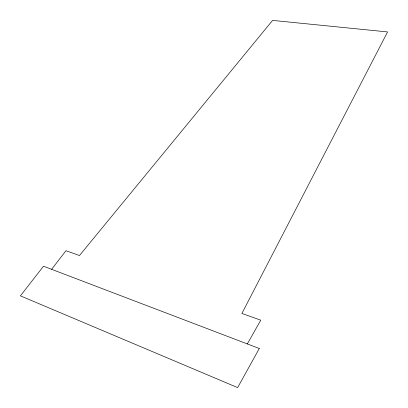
<?xml version="1.0" encoding="UTF-8"?>
<svg xmlns="http://www.w3.org/2000/svg" width="408" height="408" viewBox="0 0 408 408"><rect width="100%" height="100%" fill="white"/><g stroke="black" fill="none" stroke-linecap="round" stroke-linejoin="round"><path stroke-width="0.61" d="M247.33 343.929L260.758 320.178L241.898 313.451L387.59 31.931L272.585 20.4L79.478 255.53L65.963 250.711L51.622 269.326M259.294 348.488L237.635 387.6L20.41 295.851L43.503 266.23L259.294 348.488"/></g></svg>
